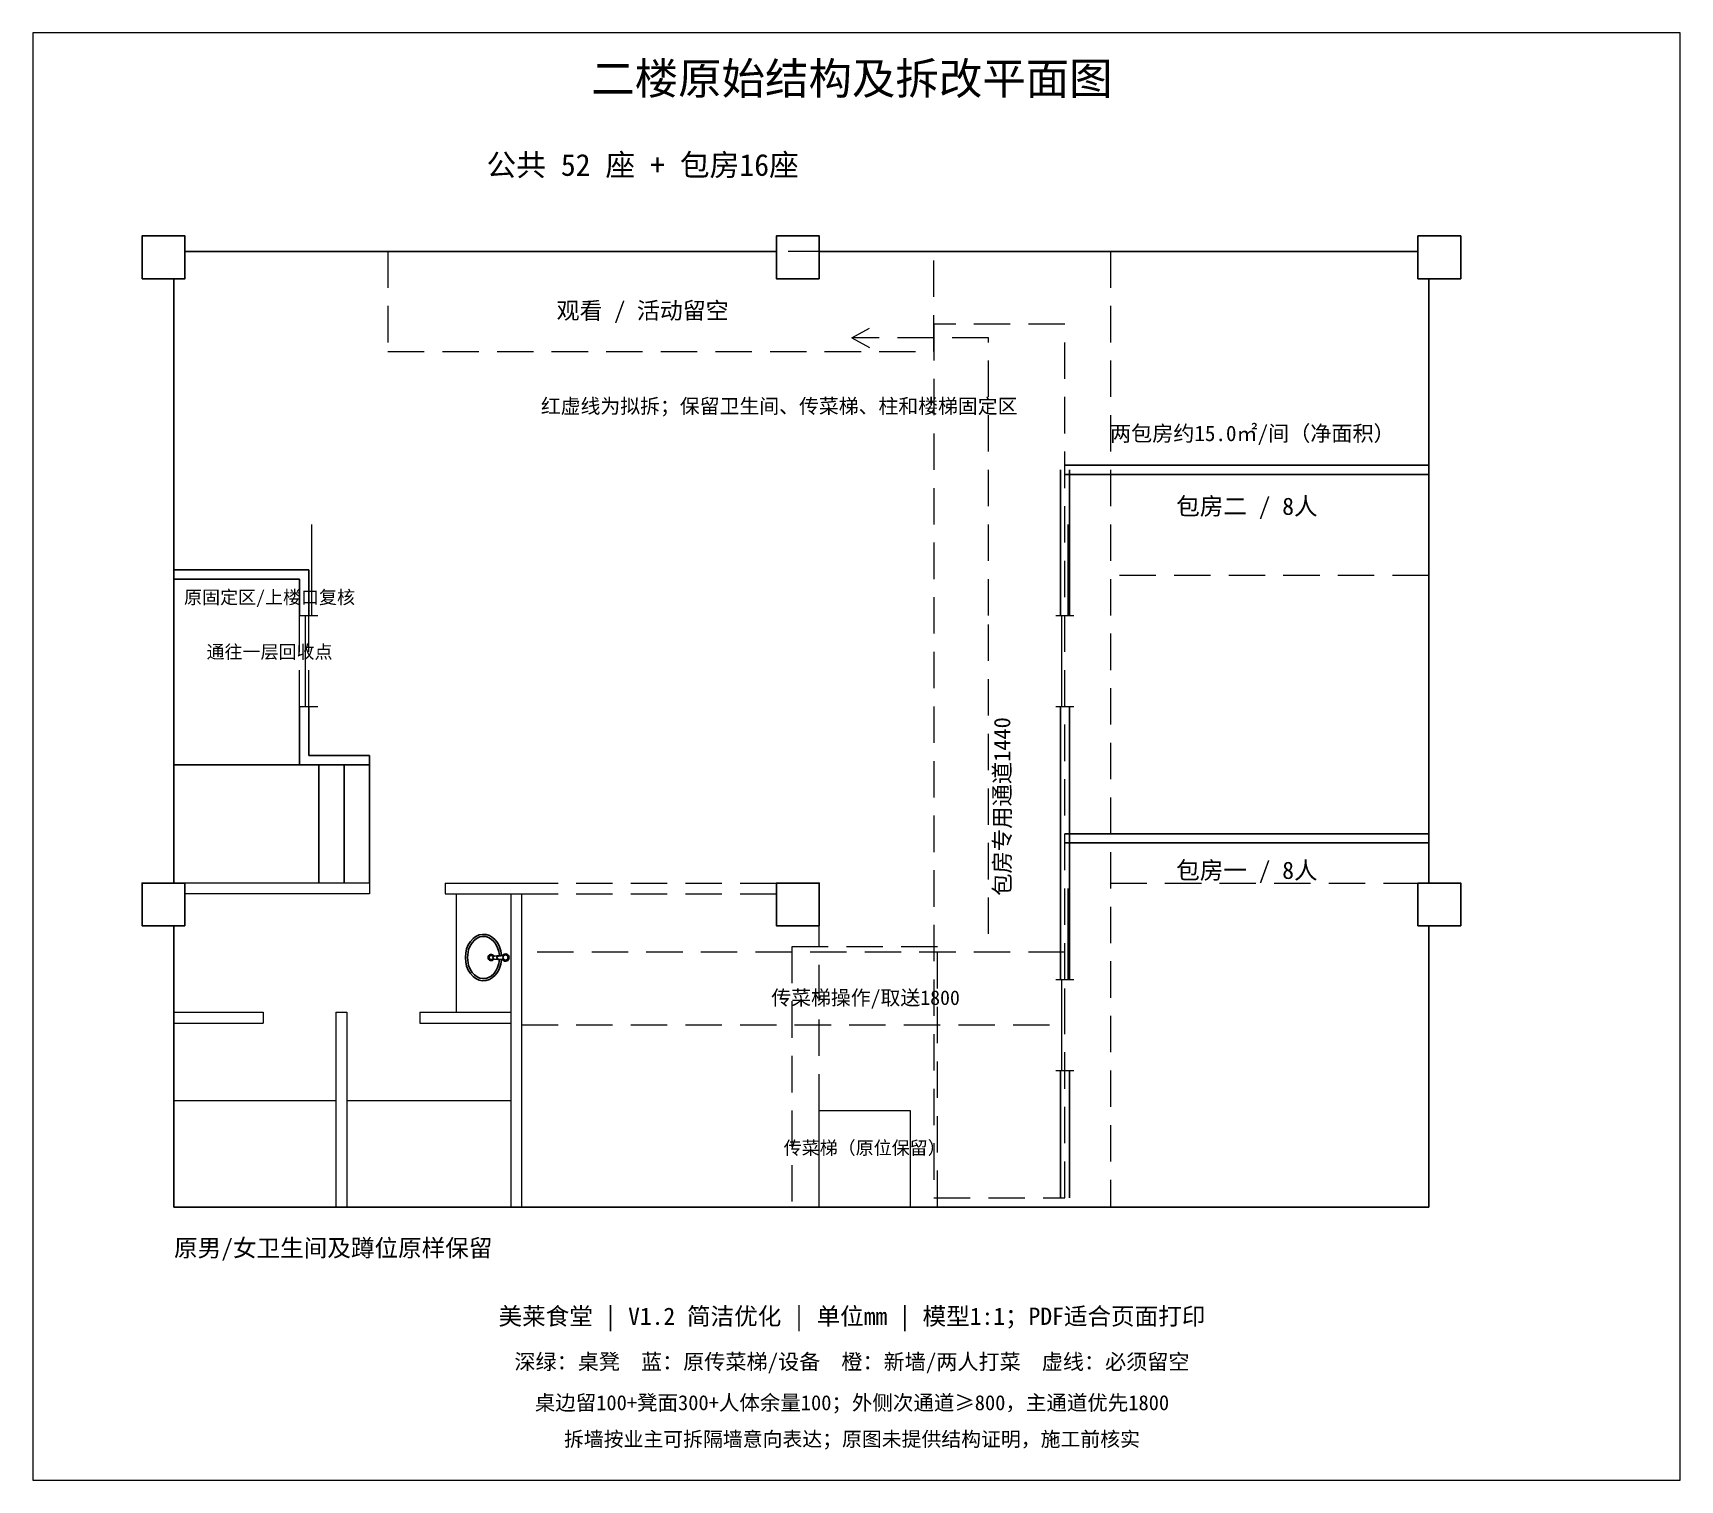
# Model space of a CAD drawing. Header units: millimetres. Extents: x -1200 to 16900, y -3000 to 12900.
import ezdxf
from ezdxf.enums import TextEntityAlignment as Align

# ---------------------------------------------------------------- set-up
doc = ezdxf.new("R2010")
doc.units = ezdxf.units.MM
doc.linetypes.add('PLAN_DASH', pattern=[600, 400, -200])
doc.layers.add('UTIL', color=2, linetype='Continuous')
for name, color, linetype, lineweight, true_color in [('净空保留', 7, 'PLAN_DASH', 13, 0x6e96a0), ('原有传菜梯', 7, 'Continuous', 13, 0x195f96), ('原有卫生间', 7, 'Continuous', 13, 0x464646), ('原有结构', 7, 'Continuous', 25, 0x2d2d2d), ('图框', 7, 'Continuous', 13, 0x323232), ('拟拆隔墙', 7, 'PLAN_DASH', 13, 0xc83c3c), ('文字', 7, 'Continuous', 13, 0x232323), ('新隔墙', 7, 'Continuous', 25, 0xb96419), ('流线', 7, 'PLAN_DASH', 13, 0xa04b87), ('门', 7, 'Continuous', 13, 0x5a735a)]:
    doc.layers.add(name, color=color, linetype=linetype, lineweight=lineweight, true_color=true_color)
doc.styles.add('CN', font='simhei.ttf')

# ---------------------------------------------------------------- blocks, each defined once
blk = doc.blocks.new('A$C34293DA2')
at = {"layer": 'UTIL', "color": 2}
for p, q in [((42, 283), (166, 272)), ((42, 227), (166, 238))]:
    blk.add_line(p, q, dxfattribs=at)
at = {"layer": 'UTIL', "color": 1}
for p, q in [((59, 276), (120, 270)), ((59, 234), (120, 239))]:
    blk.add_line(p, q, dxfattribs=at)
at = {"layer": 'UTIL', "color": 2}
blk.add_lwpolyline([(85, 231), (92, 183), (106, 138), (126, 97), (152, 62), (183, 34), (217, 14), (254, 2), (292, 0), (329, 7), (365, 23), (397, 47), (426, 79), (449, 117), (467, 160), (477, 207), (481, 255), (477, 303), (467, 350), (449, 393), (426, 431), (397, 463), (365, 487), (329, 503), (292, 510), (254, 507), (217, 496), (183, 476), (152, 448), (126, 413), (106, 372), (92, 327), (85, 279)], dxfattribs=at)
at = {"layer": 'UTIL', "color": 1}
blk.add_lwpolyline([(107, 233), (114, 188), (127, 147), (146, 109), (169, 77), (196, 52), (226, 35), (258, 25), (290, 23), (322, 29), (353, 42), (382, 64), (408, 92), (429, 127), (445, 167), (458, 255), (445, 343), (429, 383), (408, 417), (382, 446), (353, 467), (322, 481), (290, 487), (258, 485), (226, 475), (196, 458), (169, 432), (146, 401), (127, 363), (114, 321), (107, 277)], dxfattribs=at)
at = {"layer": 'UTIL', "color": 2}
blk.add_circle((40, 255), 28.4, dxfattribs=at)
at = {"layer": 'UTIL', "color": 1}
for centre, radius, start, end in [((40, 255), 39.7, 40.3688, 319.6312), ((119, 255), 15.5, 275.2159, 84.7841), ((197, 255), 34, 209.3941, 150.6059), ((197, 255), 22.7, 208.8528, 151.1472)]:
    blk.add_arc(centre, radius, start, end, dxfattribs=at)
at = {"layer": 'UTIL', "color": 2}
blk.add_arc((164, 255), 17, 275.2159, 84.7841, dxfattribs=at)

msp = doc.modelspace()

# ---------------------------------------------------------------- linework, layer by layer
at = {"layer": '净空保留'}
for points in [[(2700, 9400), (8700, 9400), (8700, 10500), (2700, 10500)], [(8700, 100), (10140, 100), (10140, 9700), (8700, 9700)], [(4170, 2000), (10140, 2000), (10140, 2800), (4170, 2800)], [(7140, 0), (8740, 0), (8740, 2860), (7140, 2860)]]:
    msp.add_lwpolyline(points, close=True, dxfattribs=at)
at = {"layer": '原有传菜梯'}
for p, q in [((7440, 0), (7440, 1060)), ((7440, 1060), (8440, 1060)), ((8440, 1060), (8440, 0))]:
    msp.add_line(p, q, dxfattribs=at)
at = {"layer": '原有卫生间'}
for p, q in [((2500, 3560), (350, 3560)), ((2500, 3440), (470, 3440)), ((2500, 3560), (2500, 3440)), ((3330, 3560), (4170, 3560)), ((3330, 3560), (3330, 3440)), ((3330, 3440), (4170, 3440)), ((3450, 3440), (3450, 2140)), ((4050, 3440), (4050, 0)), ((4170, 3440), (4170, 0)), ((350, 2140), (1330, 2140)), ((350, 2020), (1330, 2020)), ((1330, 2140), (1330, 2020)), ((2130, 2140), (2250, 2140)), ((2130, 2140), (2130, 0)), ((2250, 2140), (2250, 0)), ((3050, 2140), (3050, 2020)), ((3050, 2140), (4050, 2140)), ((3050, 2020), (4050, 2020)), ((350, 1170), (2130, 1170)), ((2250, 1170), (4050, 1170))]:
    msp.add_line(p, q, dxfattribs=at)
at = {"layer": '原有结构'}
for p, q in [((470, 10500), (6970, 10500)), ((7440, 10500), (14020, 10500)), ((350, 10200), (350, 3560)), ((14140, 10200), (14140, 3560)), ((1830, 7000), (350, 7000)), ((1730, 6900), (350, 6900)), ((1730, 6500), (1730, 6900)), ((1830, 6500), (1830, 7000)), ((1730, 4860), (1730, 5500)), ((1830, 4960), (1830, 5500)), ((1830, 4960), (2500, 4960)), ((2500, 4860), (2500, 4960)), ((1730, 4860), (350, 4860)), ((1730, 4860), (2500, 4860)), ((1940, 3560), (1940, 4860)), ((2220, 3560), (2220, 4860)), ((2500, 3560), (2500, 4860)), ((350, 3090), (350, 0)), ((14140, 3090), (14140, 0)), ((350, 0), (14140, 0))]:
    msp.add_line(p, q, dxfattribs=at)
for points in [[(0, 10200), (470, 10200), (470, 10670), (0, 10670)], [(7440, 10200), (6970, 10200), (6970, 10670), (7440, 10670)], [(14490, 10200), (14020, 10200), (14020, 10670), (14490, 10670)], [(470, 3090), (0, 3090), (0, 3560), (470, 3560)], [(7440, 3090), (6970, 3090), (6970, 3560), (7440, 3560)], [(14490, 3090), (14020, 3090), (14020, 3560), (14490, 3560)]]:
    msp.add_lwpolyline(points, close=True, dxfattribs=at)
at = {"layer": '图框'}
msp.add_lwpolyline([(-1200, -3000), (16900, -3000), (16900, 12900), (-1200, 12900)], close=True, dxfattribs=at)
at = {"layer": '拟拆隔墙'}
for p, q in [((10640, 10500), (10640, 0)), ((14140, 6938), (10640, 6938)), ((1730, 5500), (1730, 6500)), ((1830, 5500), (1830, 6500)), ((4170, 3560), (6980, 3560)), ((4170, 3440), (6980, 3440)), ((7440, 1060), (7440, 3560)), ((10640, 3560), (14490, 3560))]:
    msp.add_line(p, q, dxfattribs=at)
at = {"layer": '新隔墙'}
for p, q in [((10140, 8150), (14140, 8150)), ((10090, 6500), (10090, 8100)), ((10140, 8050), (14140, 8050)), ((10190, 6500), (10190, 8100)), ((10090, 2500), (10090, 5500)), ((10190, 2500), (10190, 5500)), ((10140, 4100), (14140, 4100)), ((10140, 4000), (14140, 4000)), ((10090, 100), (10090, 1500)), ((10190, 100), (10190, 1500))]:
    msp.add_line(p, q, dxfattribs=at)
at = {"layer": '流线'}
for p, q in [((7800, 9550), (7993, 9655)), ((9300, 9550), (7800, 9550)), ((7800, 9550), (7993, 9445)), ((9300, 6500), (9300, 9550)), ((9300, 3000), (9300, 6500))]:
    msp.add_line(p, q, dxfattribs=at)
at = {"layer": '门'}
for p, q in [((1865, 6500), (1865, 7500)), ((10175, 6500), (10175, 7500)), ((1730, 6500), (1930, 6500)), ((1795, 5500), (1795, 6500)), ((10040, 6500), (10240, 6500)), ((10105, 5500), (10105, 6500)), ((1730, 5500), (1930, 5500)), ((10040, 5500), (10240, 5500)), ((10175, 2500), (10175, 3500)), ((10040, 2500), (10240, 2500)), ((10105, 1500), (10105, 2500)), ((10040, 1500), (10240, 1500))]:
    msp.add_line(p, q, dxfattribs=at)

# ---------------------------------------------------------------- block references
at = {"layer": '原有卫生间', "xscale": -1}
msp.add_blockref('A$C34293DA2', (4033, 2486), dxfattribs=at)

# ---------------------------------------------------------------- texts
at = {"layer": '原有传菜梯', "style": 'CN'}
msp.add_text('传菜梯（原位保留）', height=145, dxfattribs=at).set_placement((7940, 650), align=Align.MIDDLE_CENTER)
at = {"layer": '原有卫生间', "style": 'CN'}
msp.add_text('原男/女卫生间及蹲位原样保留', height=190, dxfattribs=at).set_placement((2100, -450), align=Align.MIDDLE_CENTER)
at = {"layer": '文字', "style": 'CN'}
for s, height, p in [('二楼原始结构及拆改平面图', 350, (7800, 12400)), ('公共 52 座 + 包房16座', 240, (5500, 11450)), ('观看 / 活动留空', 185, (5500, 9850)), ('红虚线为拟拆；保留卫生间、传菜梯、柱和楼梯固定区', 160, (7000, 8800)), ('两包房约15.0㎡/间（净面积）', 170, (12200, 8500)), ('包房二 / 8人', 190, (12140, 7700)), ('原固定区/上楼口复核', 145, (1400, 6700)), ('通往一层回收点', 145, (1400, 6100)), ('包房一 / 8人', 190, (12140, 3700)), ('传菜梯操作/取送1800', 160, (7950, 2300)), ('美莱食堂 | V1.2 简洁优化 | 单位mm | 模型1:1；PDF适合页面打印', 190, (7800, -1200)), ('深绿：桌凳  蓝：原传菜梯/设备  橙：新墙/两人打菜  虚线：必须留空', 170, (7800, -1700)), ('桌边留100+凳面300+人体余量100；外侧次通道≥800，主通道优先1800', 165, (7800, -2150)), ('拆墙按业主可拆隔墙意向表达；原图未提供结构证明，施工前核实', 160, (7800, -2550))]:
    msp.add_text(s, height=height, dxfattribs=at).set_placement(p, align=Align.MIDDLE_CENTER)
msp.add_text('包房专用通道1440', height=180, rotation=90, dxfattribs=at).set_placement((9450, 4400), align=Align.MIDDLE_CENTER)

doc.saveas('drawing.dxf')
